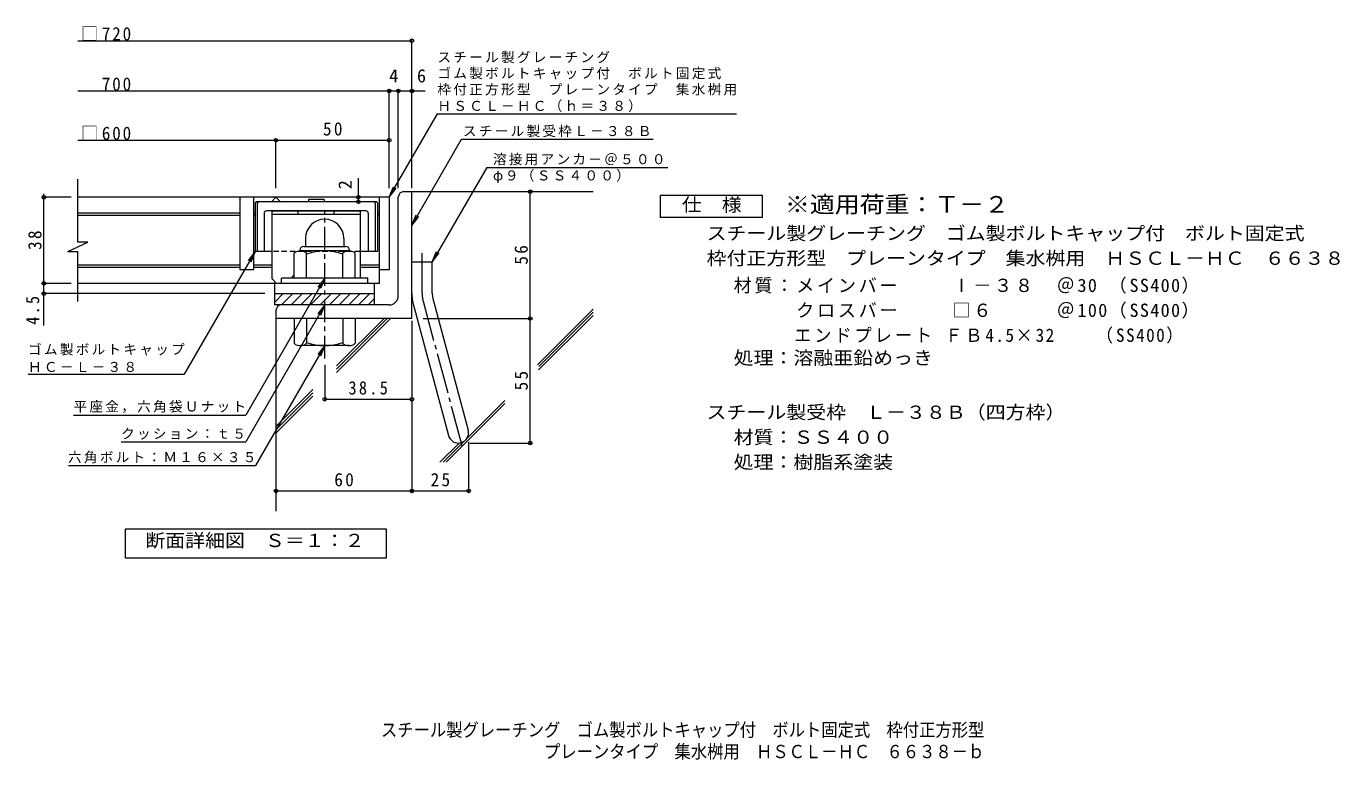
# Model space of a CAD drawing. Units: millimetres on the paper, enlarged 10 times, with parts at other scales. Extents: x -1505 to 1840, y -1938 to 1548.
# Drawn here: x -1059 to 1840, y -1938 to -319 of the extents above; entities that cross this region are included whole.
import ezdxf
from ezdxf.enums import TextEntityAlignment as Align

# ---------------------------------------------------------------- set-up
doc = ezdxf.new("R2010")
doc.units = ezdxf.units.MM
doc.header["$LTSCALE"] = 10
doc.header["$PDMODE"] = 32
doc.header["$PDSIZE"] = 8
for name, pattern in [('CHAIN1', [8, 5, -1, 1, -1]), ('CHAIN2', [12, 9, -1, 1, -1]), ('DASHED1', [1.8, 1.2, -0.6])]:
    doc.linetypes.add(name, pattern=pattern)
for name, color, linetype, lineweight in [('D-1', 2, 'Continuous', 9), ('D-2', 3, 'Continuous', 9), ('D-4', 7, 'Continuous', 9), ('D-5', 7, 'Continuous', 9), ('D-6', 6, 'Continuous', 9), ('D-7', 6, 'Continuous', 9), ('D-8', 4, 'Continuous', 9)]:
    doc.layers.add(name, color=color, linetype=linetype, lineweight=lineweight)
doc.layers.add('F-F_F-Fﾚｲﾔ', color=2, linetype='Continuous')
doc.styles.add('ＭＳ ゴシック', font='')
doc.styles.get('ＭＳ ゴシック').set_extended_font_data('MS Gothic')

msp = doc.modelspace()

# ---------------------------------------------------------------- linework, layer by layer
at = {"layer": 'D-1'}
for p, q in [((-225.64, -683.78), (-208.14, -683.78)), ((-208.14, -963.78), (-208.14, -683.78)), ((-238.14, -913.78), (-238.14, -696.28)), ((-446.64, -804.78), (-354.64, -804.78)), ((-443.14, -787.28), (-443.14, -804.78)), ((-358.14, -787.23), (-358.14, -804.78)), ((-468.14, -874.78), (-468.14, -819.97)), ((-455.64, -813.77), (-455.64, -814.78)), ((-346.89, -814.78), (-454.39, -814.78)), ((-440.64, -874.78), (-440.64, -819.97)), ((-360.64, -874.78), (-360.64, -819.97)), ((-345.64, -813.77), (-345.64, -814.78)), ((-333.14, -874.78), (-333.14, -819.97)), ((-208.14, -838.78), (-163.14, -838.78)), ((-163.14, -907.85), (-163.14, -838.78)), ((-305.64, -874.78), (-495.64, -874.78)), ((-495.64, -886.28), (-495.64, -874.78)), ((-305.64, -886.28), (-305.64, -874.78)), ((-510.64, -908.78), (-290.64, -908.78)), ((-510.64, -927.46), (-491.96, -908.78)), ((-495.74, -933.78), (-470.74, -908.78)), ((-474.53, -933.78), (-449.53, -908.78)), ((-453.32, -933.78), (-428.32, -908.78)), ((-432.1, -933.78), (-407.1, -908.78)), ((-410.89, -933.78), (-385.89, -908.78)), ((-389.68, -933.78), (-364.68, -908.78)), ((-368.46, -933.78), (-343.46, -908.78)), ((-347.25, -933.78), (-322.25, -908.78)), ((-326.04, -933.78), (-301.04, -908.78)), ((-304.82, -933.78), (-290.64, -919.59)), ((-290.64, -933.78), (-290.64, -908.78)), ((-161.6, -919.5), (-83.64, -1210.45)), ((-508.14, -946.28), (-508.14, -963.78)), ((-205.07, -931.14), (-127.11, -1222.1)), ((-208.14, -963.78), (-508.14, -963.78)), ((-468.14, -963.78), (-468.14, -1018.58)), ((-440.64, -963.78), (-440.64, -1018.58)), ((-360.64, -963.78), (-360.64, -1018.58)), ((-333.14, -963.78), (-333.14, -1018.58)), ((-346.89, -1023.78), (-454.39, -1023.78))]:
    msp.add_line(p, q, dxfattribs=at)
at = {"layer": 'D-1', "linetype": 'CHAIN1'}
msp.add_line((-400.64, -1051.79), (-400.64, -728.27), dxfattribs=at)
at = {"layer": 'D-1', "linetype": 'CHAIN2'}
for p, q in [((-185.64, -907.85), (-185.64, -819.75)), ((-183.34, -925.32), (-96.03, -1251.15))]:
    msp.add_line(p, q, dxfattribs=at)
at = {"layer": 'D-1'}
msp.add_lwpolyline([(-258.14, -933.78), (-510.64, -933.78), (-510.64, -908.78)], dxfattribs=at)
for centre, radius, start, end in [((-225.64, -696.28), 12.5, 90, 180), ((-400.64, -787.28), 42.5, 90, 180), ((-400.59, -787.23), 42.45, 0, 90), ((-446.64, -813.77), 9, 90, 180), ((-354.64, -813.77), 9, 0, 90), ((-454.39, -835.58), 20.8, 48.6201, 131.38164), ((-400.64, -934.78), 120, 70.52881, 109.47119), ((-346.89, -835.58), 20.8, 48.61835, 131.37988), ((-258.14, -913.78), 20, 270, 0), ((-118.14, -907.85), 90, 180, 195), ((-118.14, -907.85), 45, 180, 195.00002), ((-495.64, -946.28), 12.5, 90, 180), ((-454.39, -1002.98), 20.8, 228.61835, 311.37988), ((-400.64, -903.78), 120, 250.52881, 289.47119), ((-346.89, -1002.98), 20.8, 228.62012, 311.38165), ((-105.38, -1216.28), 22.5, 195.00014, 14.99991)]:
    msp.add_arc(centre, radius, start, end, dxfattribs=at)
at = {"layer": 'D-1', "linetype": 'CHAIN2'}
msp.add_arc((-118.14, -907.85), 67.5, 180, 194.99995, dxfattribs=at)
at = {"layer": 'D-2'}
for p, q in [((-945.81, -795.12), (-945.81, -656.28)), ((-258.14, -696.28), (-945.69, -696.28)), ((-588.14, -696.28), (-588.14, -856.28)), ((-558.14, -696.28), (-558.14, -856.28)), ((-280.64, -696.28), (-280.64, -886.28)), ((-258.14, -696.28), (-258.14, -856.28)), ((-588.14, -731.28), (-945.81, -731.28)), ((-588.14, -736.28), (-945.81, -736.28)), ((-554.39, -731.28), (-558.14, -731.28)), ((-554.39, -736.28), (-558.14, -736.28)), ((-280.64, -731.28), (-284.39, -731.28)), ((-280.64, -736.28), (-284.39, -736.28)), ((-967.92, -815.83), (-923.32, -795.12)), ((-923.32, -795.12), (-945.81, -795.12)), ((-967.92, -815.83), (-945.81, -815.83)), ((-945.81, -926.28), (-945.81, -815.83)), ((-588.14, -846.28), (-945.81, -846.28)), ((-588.14, -851.28), (-945.81, -851.28)), ((-558.14, -856.28), (-588.14, -856.28)), ((-516.89, -846.28), (-558.14, -846.28)), ((-516.89, -851.28), (-558.14, -851.28)), ((-280.64, -846.28), (-321.89, -846.28)), ((-280.64, -851.28), (-321.89, -851.28)), ((-258.14, -856.28), (-280.64, -856.28)), ((-280.64, -886.28), (-945.81, -886.28)), ((-510.64, -908.78), (-510.64, -886.28)), ((-290.64, -908.78), (-290.64, -886.28)), ((-510.64, -908.78), (-290.64, -908.78))]:
    msp.add_line(p, q, dxfattribs=at)
msp.add_lwpolyline([(-518.14, -706.27), (-508.14, -696.28), (-498.14, -706.27)], dxfattribs=at)
at = {"layer": 'D-4'}
for p, q in [((-208.14, -675.82), (-208.14, -347.91)), ((-945.81, -350.91), (-208.14, -350.91)), ((-945.81, -461.6), (-178.77, -461.6)), ((-258.14, -675.82), (-258.14, -458.6)), ((-238.14, -675.82), (-238.14, -458.6)), ((-945.81, -570.36), (-258.14, -570.36)), ((-508.14, -675.82), (-508.14, -567.35)), ((-326.29, -696.28), (-326.29, -653.76)), ((-1020.52, -696.28), (-1020.52, -688.78)), ((53.14, -1238.77), (53.14, -683.78)), ((-960.52, -696.28), (-1023.52, -696.28)), ((-1020.52, -979.05), (-1020.52, -696.28)), ((-326.29, -706.27), (-326.29, -696.28)), ((-960.52, -886.27), (-1023.52, -886.27)), ((-533.14, -908.77), (-1023.52, -908.77)), ((-208.14, -969.21), (-208.14, -1347.53)), ((-183.14, -963.78), (56.14, -963.78)), ((-400.64, -1066.3), (-400.64, -1144.96)), ((-400.64, -1141.96), (-208.14, -1141.96)), ((-955.04, -1176.86), (-575.04, -1176.86)), ((-850.04, -1235.86), (-575.04, -1235.86)), ((-82.88, -1236.28), (-82.88, -1347.53)), ((-80.38, -1238.77), (56.14, -1238.77)), ((-966.37, -1288.07), (-553.23, -1288.07)), ((-508.14, -1344.53), (-82.88, -1344.53))]:
    msp.add_line(p, q, dxfattribs=at)
at = {"layer": 'D-4', "color": 2}
for points in [[(340.43, -741.27), (340.43, -691.27), (565.43, -691.27), (565.43, -741.27)], [(-840.13, -1493.14), (-840.13, -1428.14), (-265.13, -1428.14), (-265.13, -1493.14)]]:
    msp.add_lwpolyline(points, close=True, dxfattribs=at)
at = {"layer": 'D-4'}
for p in [(-208.14, -350.91), (-258.14, -461.6), (-238.14, -461.6), (-208.14, -461.6), (-508.14, -570.36), (-258.14, -570.36), (-1020.52, -696.28), (-326.29, -696.28), (53.14, -683.78), (-326.29, -706.27), (-1020.52, -886.27), (-1020.52, -908.77), (53.14, -963.78), (-400.64, -1141.96), (-208.14, -1141.96), (53.14, -1238.77), (-508.14, -1344.53), (-208.14, -1344.53), (-82.88, -1344.53)]:
    msp.add_point(p, dxfattribs=at)
at = {"layer": 'D-5'}
for p, q in [((-258.14, -696.27), (-151.71, -511.94)), ((-151.71, -511.94), (508.29, -511.94)), ((-208.14, -758.2), (-98.53, -568.34)), ((-98.53, -568.34), (324.29, -568.34)), ((-42.85, -630.43), (356.67, -630.43)), ((-258.14, -696.27), (-248.57, -673.18)), ((-258.14, -696.27), (-242.92, -676.44)), ((-208.14, -758.2), (-198.57, -735.1)), ((-208.14, -758.2), (-192.92, -738.36)), ((-554.39, -816.27), (-710.53, -1086.71)), ((-554.39, -816.27), (-569.61, -836.11)), ((-554.39, -816.27), (-563.96, -839.37)), ((-163.14, -838.78), (-147.92, -818.94)), ((-400.64, -874.78), (-575.04, -1176.86)), ((-400.64, -874.78), (-415.86, -894.61)), ((-400.64, -874.78), (-410.21, -897.87)), ((-400.64, -933.78), (-575.04, -1235.86)), ((-400.64, -933.78), (-415.86, -953.61)), ((-400.64, -933.78), (-410.21, -956.87)), ((-400.64, -1023.78), (-553.23, -1288.07)), ((-400.64, -1023.78), (-415.86, -1043.61)), ((-400.64, -1023.78), (-410.21, -1046.87)), ((-1055.53, -1086.71), (-710.53, -1086.71))]:
    msp.add_line(p, q, dxfattribs=at)
msp.add_lwpolyline([(-42.85, -630.43), (-163.14, -838.78), (-153.57, -815.68)], dxfattribs=at)
at = {"layer": 'D-6'}
for p, q in [((-208.14, -683.78), (191.86, -683.78)), ((68.87, -1065.93), (191.86, -942.94)), ((72.4, -1069.47), (191.86, -950)), ((-508.14, -958.78), (-508.14, -1389.1)), ((-374.25, -1068.56), (-269.46, -963.77)), ((-374.25, -1075.63), (-262.39, -963.77)), ((-374.25, -1082.7), (-255.32, -963.77)), ((71.72, -1077.22), (191.86, -957.08)), ((-508.14, -1202.45), (-426.47, -1120.78)), ((-508.14, -1209.52), (-426.47, -1127.85)), ((-508.14, -1216.59), (-426.47, -1134.93)), ((-132.29, -1281.22), (-2.81, -1151.75)), ((-86.24, -1228.1), (-2.81, -1144.68)), ((-146.43, -1281.22), (-103.93, -1238.73)), ((-139.36, -1281.22), (-93.55, -1235.42))]:
    msp.add_line(p, q, dxfattribs=at)
at = {"layer": 'D-7'}
for p, q in [((-554.39, -708.77), (-551.89, -706.27)), ((-554.39, -708.77), (-554.39, -816.27)), ((-286.89, -706.27), (-551.89, -706.27)), ((-549.39, -708.77), (-546.89, -706.27)), ((-549.39, -708.77), (-549.39, -816.27)), ((-402.12, -701.27), (-402.12, -706.27)), ((-289.39, -708.77), (-291.89, -706.27)), ((-289.39, -708.77), (-289.39, -816.27)), ((-284.39, -708.77), (-286.89, -706.27)), ((-284.39, -708.77), (-284.39, -816.27)), ((-534.39, -731.28), (-534.39, -816.27)), ((-309.39, -726.27), (-529.39, -726.27)), ((-304.39, -731.28), (-304.39, -816.27)), ((-516.89, -816.27), (-554.39, -816.27)), ((-284.39, -816.27), (-321.89, -816.27))]:
    msp.add_line(p, q, dxfattribs=at)
at = {"layer": 'D-7', "linetype": 'DASHED1'}
msp.add_line((-321.89, -816.27), (-516.89, -816.27), dxfattribs=at)
at = {"layer": 'D-7'}
msp.add_lwpolyline([(-402.12, -701.27), (-436.66, -701.27), (-436.66, -706.27)], dxfattribs=at)
for centre, start, end in [((-529.39, -731.28), 90, 180), ((-309.39, -731.28), 0, 90)]:
    msp.add_arc(centre, 5, start, end, dxfattribs=at)
at = {"layer": 'D-8'}
for p, q in [((-516.89, -733.77), (-321.89, -733.77)), ((-459.39, -733.77), (-459.39, -726.27)), ((-379.39, -733.77), (-379.39, -726.27)), ((-321.89, -874.78), (-321.89, -726.27)), ((-516.89, -876.27), (-506.89, -886.27))]:
    msp.add_line(p, q, dxfattribs=at)
for points in [[(-516.89, -876.27), (-516.89, -726.27), (-321.89, -726.27)], [(-471.89, -874.78), (-471.89, -871.27), (-468.14, -867.52)]]:
    msp.add_lwpolyline(points, dxfattribs=at)

# ---------------------------------------------------------------- texts
at = {"layer": 'D-4', "color": 2, "style": 'ＭＳ ゴシック'}
for s, p in [('4', (-258.14, -451.6)), ('6', (-196.89, -451.6))]:
    msp.add_text(s, height=29.33, dxfattribs=at).set_placement(p, align=Align.BOTTOM_LEFT)
msp.add_text('2', height=29.33, rotation=90, dxfattribs=at).set_placement((-332.29, -678.53), align=Align.BOTTOM_LEFT)
at = {"layer": 'D-4', "color": 2, "style": 'ＭＳ ゴシック', "width": 1.1}
for s, p in [('仕\u3000様', (387.93, -736.27)), ('処理：溶融亜鉛めっき', (502.23, -1074.19)), ('スチール製受枠\u3000Ｌ－３８Ｂ（四方枠）', (442.52, -1194.19)), ('材質：ＳＳ４００', (502.23, -1249.19)), ('処理：樹脂系塗装', (502.23, -1304.19)), ('断面詳細図\u3000Ｓ＝１：２', (-796.71, -1477.17))]:
    msp.add_text(s, height=29.33, dxfattribs=at).set_placement(p, align=Align.BOTTOM_LEFT)
at = {"layer": 'D-4', "color": 2, "char_height": 29.33, "attachment_point": 7, "style": 'ＭＳ ゴシック'}
for s, insert in [('\\T1.21;\\W0.95;□720', (-938.69, -350.86)), ('\\T1.21;\\W0.95;\u3000700', (-938.69, -461.56)), ('\\T1.21;\\W0.95;□600', (-938.69, -570.36)), ('\\T1.27;\\W0.95;50', (-404.39, -560.35)), ('\\T1.15;材質：メインバー\u3000\u3000\\~Ⅰ－３８\u3000＠30\\~（SS400）', (502.23, -909.19)), ('\\T1.15;\u3000\u3000\u3000クロスバー\u3000\u3000\\~□６\u3000\u3000\u3000＠100（SS400）', (502.23, -964.19)), ('\\T1.17;\\W0.95;\u3000\u3000\u3000エンドプレート\\~ＦＢ4.5×32\\~\\~\\~\\~（SS400）', (502.23, -1019.19)), ('\\T1.28;\\W0.9;38.5', (-348.14, -1131.96)), ('\\T1.27;\\W0.95;60', (-379.39, -1334.53)), ('\\T1.27;\\W0.95;25', (-166.76, -1334.53))]:
    msp.add_mtext(s, dxfattribs=dict(at, insert=insert))
at = {"layer": 'D-4', "color": 2, "char_height": 29.33, "attachment_point": 7, "rotation": 90, "style": 'ＭＳ ゴシック'}
for s, insert in [('\\T1.27;\\W0.95;38', (-1025.52, -812.53)), ('\\T1.27;\\W0.95;56', (48.14, -845.03)), ('\\T1.27;\\W0.9;4.5', (-1030.52, -977.6)), ('\\T1.27;\\W0.95;55', (48.14, -1122.52))]:
    msp.add_mtext(s, dxfattribs=dict(at, insert=insert))
at = {"layer": 'D-4', "char_height": 21.99, "attachment_point": 7, "style": 'ＭＳ ゴシック'}
for s, insert in [('\\T1.17;平座金，六角袋Ｕナット', (-955.04, -1172.2)), ('\\T1.17;クッション：ｔ５', (-850.04, -1231.2)), ('\\T1.17;六角ボルト：Ｍ１６×３５', (-967.3, -1283.41))]:
    msp.add_mtext(s, dxfattribs=dict(at, insert=insert))
at = {"layer": 'D-5', "color": 3, "style": 'ＭＳ ゴシック', "width": 1.1}
msp.add_text('※適用荷重：Ｔ－２', height=36.66, dxfattribs=at).set_placement((615.43, -741.27), align=Align.BOTTOM_LEFT)
at = {"layer": 'D-5', "color": 2, "style": 'ＭＳ ゴシック', "width": 1.1}
for s, p in [('スチール製グレーチング\u3000ゴム製ボルトキャップ付\u3000ボルト固定式', (442.52, -799.19)), ('枠付正方形型\u3000プレーンタイプ\u3000集水桝用\u3000ＨＳＣＬ－ＨＣ\u3000６６３８', (442.52, -854.19))]:
    msp.add_text(s, height=29.33, dxfattribs=at).set_placement(p, align=Align.BOTTOM_LEFT)
at = {"layer": 'D-5', "char_height": 21.99, "attachment_point": 7, "style": 'ＭＳ ゴシック'}
for s, insert in [('\\T1.17;スチール製グレーチング', (-151.71, -400.62)), ('\\T1.17;ゴム製ボルトキャップ付\u3000ボルト固定式', (-151.71, -436.2)), ('\\T1.17;枠付正方形型\u3000プレーンタイプ\u3000集水桝用', (-151.71, -471.78)), ('\\T1.17;ＨＳＣＬ－ＨＣ（ｈ＝３８）', (-151.71, -508.42)), ('\\T1.17;スチール製受枠Ｌ－３８Ｂ', (-95.41, -563.58)), ('\\T1.17;溶接用アンカ－＠５００', (-29.2, -625.77)), ('\\T1.17;φ９（ＳＳ４００）', (-29.2, -665.09)), ('\\T1.17;ゴム製ボルトキャップ', (-1055.53, -1045.66)), ('\\T1.17;ＨＣ－Ｌ－３８', (-1055.53, -1082.06))]:
    msp.add_mtext(s, dxfattribs=dict(at, insert=insert))
at = {"layer": 'F-F_F-Fﾚｲﾔ', "style": 'ＭＳ ゴシック', "width": 0.9}
for s, p in [('スチール製グレーチング\u3000ゴム製ボルトキャップ付\u3000ボルト固定式\u3000枠付正方形型', (-276.42, -1895.16)), ('プレーンタイプ\u3000集水桝用\u3000ＨＳＣＬ－ＨＣ\u3000６６３８－ｂ', (83.58, -1943.05))]:
    msp.add_text(s, height=29.33, dxfattribs=at).set_placement(p, align=Align.BOTTOM_LEFT)

doc.saveas('drawing.dxf')
